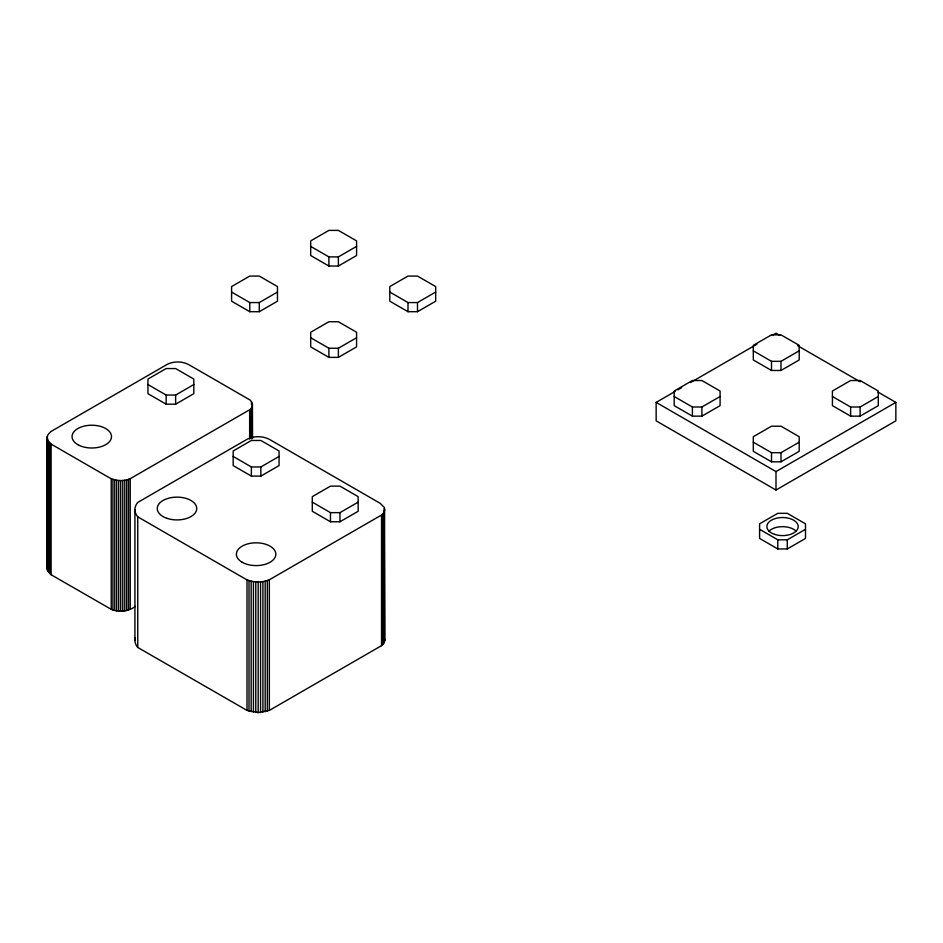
<?xml version="1.0" encoding="UTF-8"?>
<svg xmlns="http://www.w3.org/2000/svg" width="943" height="943" viewBox="0 0 943 943"><rect width="100%" height="100%" fill="white"/><g stroke="black" fill="none" stroke-linecap="round" stroke-linejoin="round"><path stroke-width="1.41" d="M384.72 509.621L383.553 513.016L381.538 515.019L269.333 579.78C261.683 582.915 252.547 582.774 245.204 578.872L137.749 516.823A28.974 16.726 0 0 1 137.749 502.419L246.818 439.438C253.761 435.796 262.578 435.796 269.521 439.438L380.218 503.35L384.19 507.322L384.72 640.25L383.553 643.645L381.538 645.649L269.333 710.409L258.17 712.602L247.007 710.409L137.749 647.452A28.974 16.726 0 0 1 135.238 637.774M47.15 437.281L47.869 434.864L50.781 431.611L168.149 363.845C174.679 361.169 182.494 361.287 188.765 364.635L248.433 399.078C252.865 400.858 254.056 407.223 249.647 409.769L130.228 478.702C123.722 481.366 115.942 481.248 109.683 477.924L51.111 444.106L48.022 440.9L47.15 437.281L47.48 570.35L51.111 574.735L111.227 609.331C119.042 612.596 128.519 611.559 135.309 606.396M231.589 292.059L249.777 302.562L259.278 302.562L277.466 292.059M310.695 246.382L328.895 256.897L338.384 256.897L356.584 246.382M259.278 311.697L277.466 301.194L277.466 286.578L259.278 276.075L249.777 276.075L231.589 286.578L231.589 301.194L249.777 311.697L259.278 311.697L259.278 302.562M338.384 266.032L356.584 255.518L356.584 240.901L338.384 230.398L328.895 230.398L310.695 240.901L310.695 255.518L328.895 266.032L338.384 266.032L338.384 256.897M147.945 384.544L166.133 395.046L175.634 395.046L193.822 384.544M175.634 404.182L193.822 393.679L193.822 379.062L175.634 368.56L166.133 368.56L147.945 379.062L147.945 393.679L166.133 404.182L175.634 404.182L175.634 395.046M310.695 337.735L328.895 348.238L338.384 348.238L356.584 337.735M389.801 292.059L408.001 302.562L417.49 302.562L435.69 292.059M338.384 357.373L356.584 346.871L356.584 332.254L338.384 321.752L328.895 321.752L310.695 332.254L310.695 346.871L328.895 357.373L338.384 357.373L338.384 348.238M417.49 311.697L435.69 301.194L435.69 286.578L417.49 276.075L408.001 276.075L389.801 286.578L389.801 301.194L408.001 311.697L417.49 311.697L417.49 302.562M233.169 456.459L251.368 466.962L260.857 466.962L279.057 456.459M260.857 476.097L279.057 465.594L279.057 450.978L260.857 440.475L251.368 440.475L233.169 450.978L233.169 465.594L251.368 476.097L260.857 476.097L260.857 466.962M312.286 502.136L330.474 512.638L339.975 512.638L358.163 502.136M339.975 521.774L358.163 511.271L358.163 496.655L339.975 486.14L330.474 486.14L312.286 496.655L312.286 511.271L330.474 521.774L339.975 521.774L339.975 512.638M878.004 392.088L895.85 402.39L895.85 420.849L775.995 490.042L656.151 420.849L656.151 402.39L675.271 391.345M677.817 389.872L681.648 387.667M690.571 382.516L756.875 344.242M772.176 335.402L775.995 333.197L779.826 335.402M674.198 396.508L692.398 407.011L701.887 407.011L720.087 396.508M753.304 350.831L771.504 361.334L780.993 361.334L799.192 350.831M701.887 416.146L720.087 405.643L720.087 391.027L701.887 380.524L692.398 380.524L674.198 391.027L674.198 405.643L692.398 416.146L701.887 416.146L701.887 407.011M780.993 370.469L799.192 359.967L799.192 345.35L780.993 334.848L771.504 334.848L753.304 345.35L753.304 359.967L771.504 370.469L780.993 370.469L780.993 361.334M753.304 442.184L771.504 452.687L780.993 452.687L799.192 442.184M832.421 396.508L850.61 407.011L860.11 407.011L878.298 396.508M780.993 461.822L799.192 451.32L799.192 436.703L780.993 426.201L771.504 426.201L753.304 436.703L753.304 451.32L771.504 461.822L780.993 461.822L780.993 452.687M860.11 416.146L878.298 405.643L878.298 391.027L860.11 380.524L850.61 380.524L832.421 391.027L832.421 405.643L850.61 416.146L860.11 416.146L860.11 407.011M656.151 402.39L775.995 471.583L895.85 402.39M759.598 529.306L777.798 539.809L787.287 539.809L805.487 529.306M787.287 548.944L805.487 538.441L805.487 523.825L787.287 513.322L777.798 513.322L759.598 523.825L759.598 538.441L777.798 548.944L787.287 548.944L787.287 539.809M797.672 345.704L860.146 381.774M384.19 637.951L384.72 640.25M47.185 569.136L47.374 436.055M850.61 407.011L850.61 416.146M777.798 539.809L777.798 548.944M775.995 471.583L775.995 490.042M771.504 361.334L771.504 370.469M771.504 452.687L771.504 461.822M692.398 407.011L692.398 416.146M408.001 302.562L408.001 311.697M384.591 508.466L384.591 641.405M384.19 511.919L384.19 642.548M383.553 513.016L383.553 643.645M382.658 514.053L382.658 644.682M381.538 515.019L381.538 645.649M330.474 512.638L330.474 521.774M328.895 256.897L328.895 266.032M328.895 348.238L328.895 357.373M269.333 579.78L269.333 710.409M267.341 580.546L267.341 711.175M265.183 581.159L265.183 711.788M262.92 581.607L262.92 712.236M260.563 581.878L260.563 712.507M258.17 581.972L258.17 712.602M255.777 581.878L255.777 712.507M253.431 581.607L253.431 712.236M252.429 403.757L252.547 438.578M252.076 406.928L252.076 437.752M251.486 401.718L251.486 404.653M251.486 407.93L251.486 438.754M251.368 466.962L251.368 476.097M251.156 581.159L251.156 711.788M250.673 408.885L250.673 438.236M249.777 302.562L249.777 311.697M249.647 409.769L249.647 439.12M248.999 580.546L248.999 711.175M247.007 579.78L247.007 710.409M166.133 395.046L166.133 404.182M137.749 516.823L137.749 647.452M134.92 509.621L134.92 640.25M130.228 478.702L130.228 609.331M128.531 479.35L128.531 609.98M126.704 479.881L126.704 610.51M124.771 480.258L124.771 610.887M122.767 480.482L122.767 611.111M120.728 480.565L120.728 611.194M118.688 480.482L118.688 611.111M116.684 480.258L116.684 610.887M114.751 479.881L114.751 610.51M112.924 479.35L112.924 609.98M111.227 478.702L111.227 609.331M51.111 444.106L51.111 574.735M49.861 443.116L49.861 573.745M48.824 442.043L48.824 572.672M48.022 440.9L48.022 571.529M47.48 439.721L47.48 570.35M768.981 531.18A15.666 9.041 0 0 1 796.116 531.18M242.162 562.252A19.72 11.387 0 0 0 275.167 557.148A19.72 11.387 0 0 0 251.003 543.203A19.72 11.387 0 0 0 242.162 562.252M167.135 518.391A19.72 11.387 0 0 0 196.733 508.525A19.72 11.387 0 0 0 167.135 498.658A19.72 11.387 0 0 0 167.135 518.391M77.821 444.66A19.72 11.387 0 0 0 110.826 439.556A19.72 11.387 0 0 0 86.662 425.611A19.72 11.387 0 0 0 77.821 444.66M774.71 534.398A15.666 9.041 0 0 0 798.214 526.571A15.666 9.041 0 0 0 774.71 518.733A15.666 9.041 0 0 0 774.71 534.398"/></g></svg>
